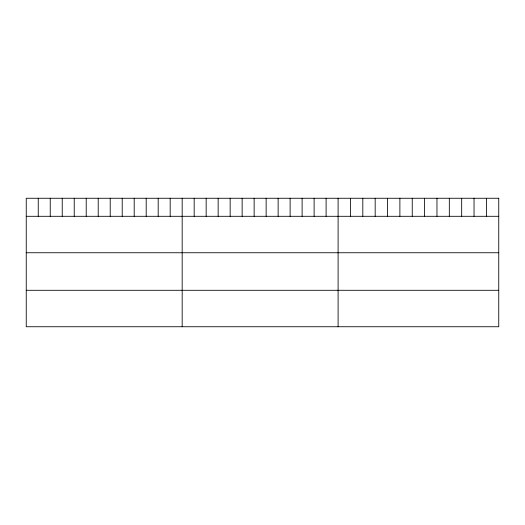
<?xml version="1.0" encoding="UTF-8"?>
<svg xmlns="http://www.w3.org/2000/svg" width="525" height="525" viewBox="0 0 525 525"><rect width="100%" height="100%" fill="white"/><g stroke="black" fill="none" stroke-linecap="round" stroke-linejoin="round"><path stroke-width="0.79" d="M26.25 216.3L498.75 216.3M26.25 252.748L498.75 252.748M26.25 290.292L498.75 290.292M486.393 198.26L486.393 216.3M474.036 198.26L474.036 216.3M461.678 198.26L461.678 216.3M449.321 198.26L449.321 216.3M436.964 198.26L436.964 216.3M424.607 198.26L424.607 216.3M412.243 198.26L412.243 216.3M399.886 198.26L399.886 216.3M387.529 198.26L387.529 216.3M375.172 198.26L375.172 216.3M362.814 198.26L362.814 216.3M350.457 198.26L350.457 216.3M338.1 198.26L338.1 326.74M326.104 198.26L326.104 216.3M314.114 198.26L314.114 216.3M302.118 198.26L302.118 216.3M290.122 198.26L290.122 216.3M278.132 198.26L278.132 216.3M266.136 198.26L266.136 216.3M254.139 198.26L254.139 216.3M242.143 198.26L242.143 216.3M230.153 198.26L230.153 216.3M218.157 198.26L218.157 216.3M206.161 198.26L206.161 216.3M194.171 198.26L194.171 216.3M182.175 198.26L182.175 326.74M170.179 198.26L170.179 216.3M158.189 198.26L158.189 216.3M146.193 198.26L146.193 216.3M134.197 198.26L134.197 216.3M122.207 198.26L122.207 216.3M110.211 198.26L110.211 216.3M98.214 198.26L98.214 216.3M86.218 198.26L86.218 216.3M74.228 198.26L74.228 216.3M62.232 198.26L62.232 216.3M50.236 198.26L50.236 216.3M38.246 198.26L38.246 216.3M498.75 198.26L26.25 198.26L26.25 326.74L498.75 326.74L498.75 198.26"/></g></svg>
